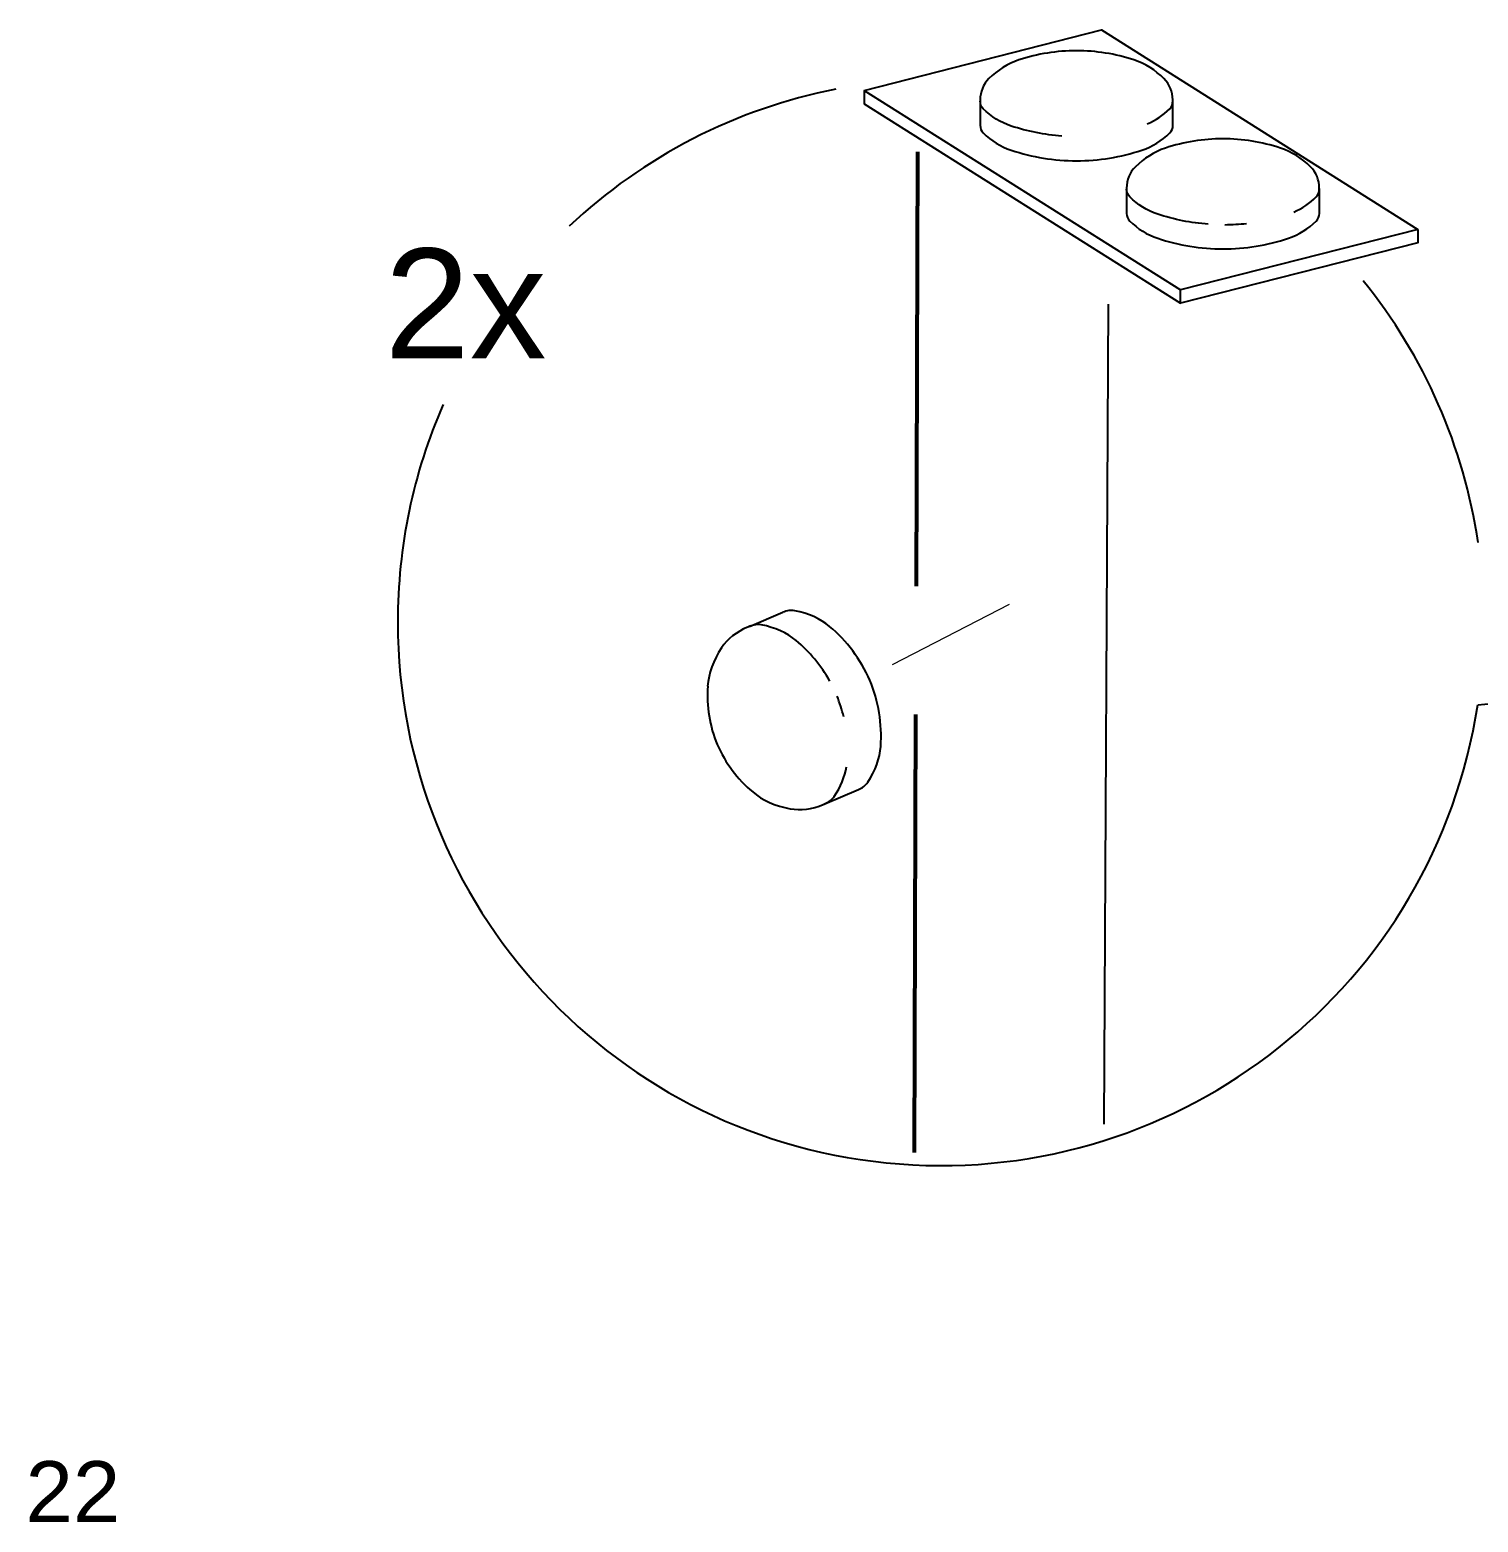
# Model space of a CAD drawing. Header units: inches. Extents: x 4 to 10.3, y 3.4 to 14.1.
# Drawn here: x 3.965 to 6.327, y 3.36 to 5.793 of the extents above; entities that cross this region are included whole.
import ezdxf

# ---------------------------------------------------------------- set-up
doc = ezdxf.new("R2010")
doc.units = ezdxf.units.IN
doc.header["$MEASUREMENT"] = 0
doc.layers.add('PDF2_Geometry', color=7, linetype='Continuous')
doc.layers.add('PDF2_Text', color=7, linetype='Continuous')
doc.styles.add('PDF Arial', font='Arial.ttf')

msp = doc.modelspace()

# ---------------------------------------------------------------- linework, layer by layer
at = {"layer": 'PDF2_Geometry', "lineweight": 25}
for points in [[(5.3262, 5.6941), (5.7131, 5.7929), (6.229, 5.4676)], [(5.3262, 5.6941), (5.8421, 5.3688)], [(5.3262, 5.6941), (5.3262, 5.6724), (5.8421, 5.3471)], [(6.229, 5.4676), (5.8421, 5.3688)], [(6.229, 5.4676), (6.229, 5.4459), (5.8421, 5.3471)], [(5.8421, 5.3471), (5.8421, 5.3688)], [(5.7238, 5.3457), (5.717, 4.0083)], [(5.139, 4.8202), (5.1935, 4.8432)], [(5.2621, 4.531), (5.3167, 4.554)]]:
    msp.add_lwpolyline(points, dxfattribs=at)
for points in [[(5.8244, 5.6249, 0.198791), (5.8296, 5.6373), (5.8296, 5.6767, 0.032787), (5.8294, 5.6787, 0.198322), (5.815, 5.7134, 0.11645), (5.766, 5.7438, 0.080585), (5.6723, 5.7589, 0.080632), (5.5786, 5.7438, 0.116142), (5.5295, 5.7134, 0.198322), (5.5152, 5.6787, 0.018886), (5.5153, 5.6754)], [(5.6484, 5.6197, -0.062688), (5.5659, 5.6361, -0.116282), (5.5204, 5.6642, -0.198761), (5.5153, 5.6767), (5.5153, 5.6373, 0.198466), (5.5204, 5.6248, 0.116147), (5.5659, 5.5968, 0.080389), (5.6724, 5.5795, 0.080373), (5.7789, 5.5967, 0.116341), (5.8244, 5.6248)], [(5.7878, 5.6395, 0.095756), (5.8244, 5.6642, 0.198899), (5.8296, 5.6767)], [(5.8873, 5.476, -0.062542), (5.8048, 5.4924, -0.116231), (5.7594, 5.5205, -0.199353), (5.7542, 5.533), (5.7542, 5.4936, 0.198973), (5.7594, 5.4811, 0.116231), (5.8048, 5.4531, 0.080341), (5.9113, 5.4358, 0.080346), (6.0179, 5.4531, 0.116128), (6.0633, 5.4812, 0.199268), (6.0685, 5.4936), (6.0685, 5.533, 0.03137), (6.0684, 5.535, 0.198533), (6.054, 5.5697, 0.116786), (6.0049, 5.6001, 0.08081), (5.9112, 5.6152, 0.080868), (5.8175, 5.6001, 0.116479), (5.7685, 5.5697, 0.199045), (5.7541, 5.535, 0.018886), (5.7542, 5.5317)], [(6.0268, 5.4958, 0.095722), (6.0633, 5.5205, 0.199649), (6.0685, 5.533)], [(4.6395, 5.1821, 0.103845), (4.5654, 4.8269, 0.92642), (6.3268, 4.6922)], [(5.353, 4.6243, 0.117455), (5.3352, 4.7324, 0.117055), (5.2695, 4.8203)], [(5.0709, 4.7227, 0.117677), (5.0865, 4.6276, 0.117225), (5.1443, 4.5502)]]:
    msp.add_lwpolyline(points, format="xyb", dxfattribs=at)
at = {"layer": 'PDF2_Geometry', "lineweight": 53}
for points in [[(5.4131, 5.5942), (5.4107, 4.8857)], [(5.41, 4.6763), (5.4077, 3.9624)]]:
    msp.add_lwpolyline(points, dxfattribs=at)
at = {"layer": 'PDF2_Geometry', "lineweight": 18}
msp.add_lwpolyline([(5.3721, 4.758), (5.5631, 4.8563)], dxfattribs=at)
at = {"layer": 'PDF2_Geometry', "lineweight": 25}
for centre, radius, start, end in [((5.4504, 4.8292), 0.8836, 101.1322, 133.2613), ((5.7756, 5.6789), 0.0538, 353.2273, 359.7972), ((6.0146, 5.5352), 0.0538, 353.2273, 359.7972), ((5.9115, 5.8182), 0.343, 270.4936, 276.4211), ((5.4548, 4.8284), 0.882, 8.3674, 39.0133), ((5.1737, 4.731), 0.0958, 110.0935, 113.0971), ((5.0594, 4.6119), 0.242, 29.4988, 50.0154), ((5.0714, 4.6203), 0.2274, 13.3204, 22.29), ((5.215, 4.634), 0.1131, 293.0621, 297.7689)]:
    msp.add_arc(centre, radius, start, end, dxfattribs=at)
for points in [[(6.3269, 4.6924), (6.5404, 4.7146), (8.6516, 4.5596), (8.9201, 5.0596)], [(5.2128, 4.8457), (5.2069, 4.8469), (5.2, 4.8459), (5.1935, 4.8432)], [(5.2695, 4.8203), (5.2549, 4.8328), (5.2355, 4.8415), (5.2128, 4.8457)], [(5.1361, 4.8191), (5.1181, 4.8115), (5.1028, 4.7994), (5.0936, 4.7855)], [(5.1582, 4.8227), (5.1524, 4.8238), (5.1454, 4.8229), (5.139, 4.8202)], [(5.2149, 4.7973), (5.2003, 4.8097), (5.1809, 4.8184), (5.1582, 4.8227)], [(5.0936, 4.7855), (5.0799, 4.7648), (5.0722, 4.7433), (5.0708, 4.7227)], [(5.3319, 4.566), (5.3446, 4.5852), (5.3518, 4.6052), (5.353, 4.6243)], [(5.2774, 4.543), (5.2878, 4.5588), (5.2946, 4.5751), (5.2973, 4.5911)], [(5.3167, 4.554), (5.3231, 4.5567), (5.3286, 4.5611), (5.3319, 4.566)], [(5.1443, 4.5502), (5.1601, 4.5368), (5.181, 4.5275), (5.2055, 4.5228)], [(5.2055, 4.5228), (5.2219, 4.5198), (5.2413, 4.5223), (5.2593, 4.5299)], [(5.2593, 4.5299), (5.2603, 4.5302), (5.2612, 4.5306), (5.2621, 4.531)], [(5.2621, 4.531), (5.2686, 4.5337), (5.2741, 4.538), (5.2774, 4.543)]]:
    msp.add_open_spline(points, degree=3, dxfattribs=at)

# ---------------------------------------------------------------- texts
at = {"layer": 'PDF2_Text', "attachment_point": 7, "style": 'PDF Arial'}
for s, insert, char_height in [('2x', (4.5438, 5.2574), 0.17896), ('22', (3.9583, 3.3596), 0.09942)]:
    msp.add_mtext(s, dxfattribs=dict(at, insert=insert, char_height=char_height))

doc.saveas('drawing.dxf')
